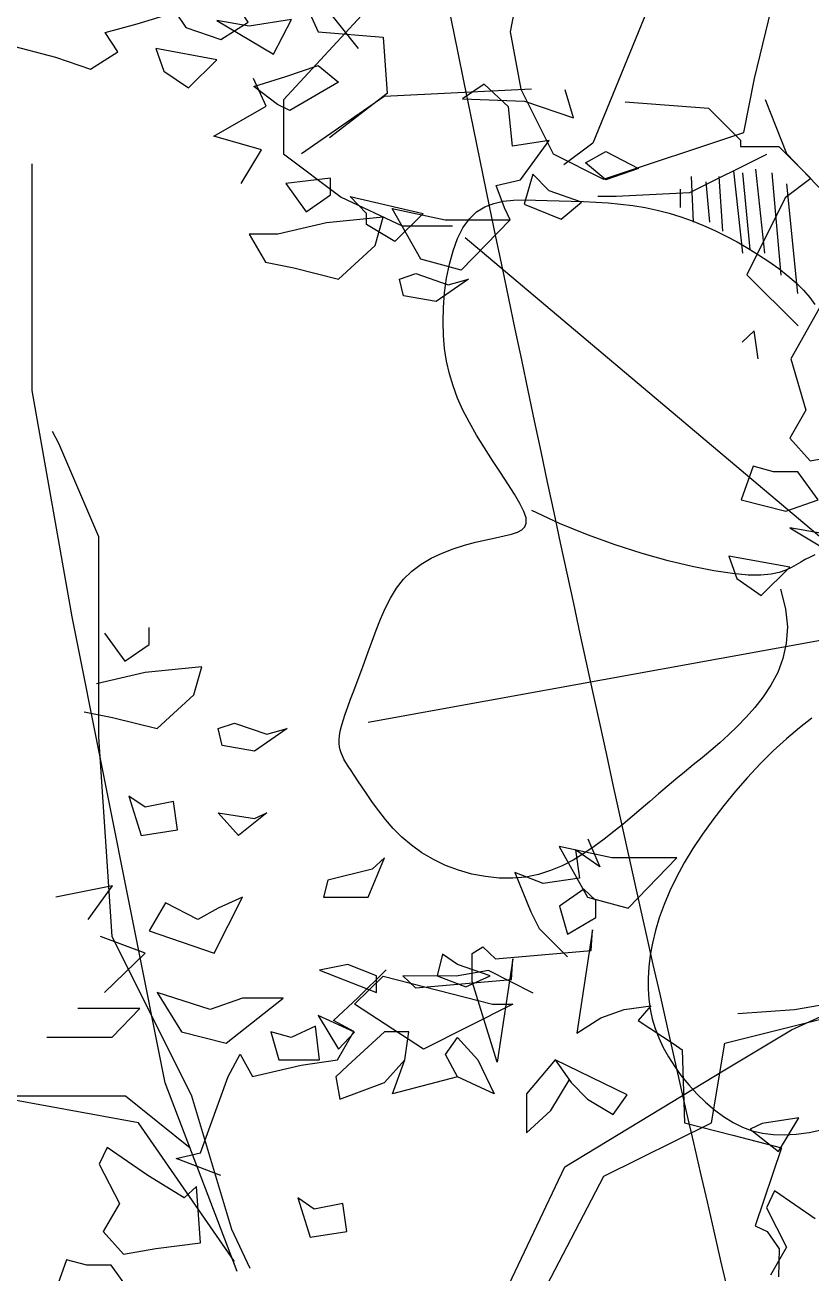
# Model space of a CAD drawing. Header units: metres. Extents: x 10 to 239, y 2 to 253.
# Drawn here: x 80.339 to 82.697, y 130.542 to 134.285 of the extents above; entities that cross this region are included whole.
import ezdxf

# ---------------------------------------------------------------- set-up
doc = ezdxf.new("R2010")
doc.units = ezdxf.units.M
doc.header["$MEASUREMENT"] = 0
doc.layers.add('1', color=7, linetype='Continuous')
doc.layers.add('cot200', color=9, linetype='Continuous')
doc.layers.add('barrera', color=7, linetype='Continuous', lineweight=0, true_color=0x9dbb63)
doc.layers.add('bloques ARBOLES', color=7, linetype='Continuous', true_color=0xb8d897)

# ---------------------------------------------------------------- blocks, each defined once
blk = doc.blocks.new('A$C6F4E7DED')
for p, q in [((1471, 1227.73), (1567.98, 991.18)), ((1613.61, 1182.13), (1633.58, 1079.53)), ((1439.63, 1042.48), (1416.81, 1136.53)), ((1744.82, 1099.48), (1813.27, 1025.38)), ((1633.58, 1079.53), (1625.02, 1033.93)), ((1448.18, 999.73), (1439.63, 1042.48)), ((1625.02, 1033.93), (1599.35, 982.63)), ((1616.47, 1033.93), (1733.41, 1028.23)), ((1413.96, 982.63), (1431.07, 1025.38)), ((1733.41, 1028.23), (1799.01, 982.63)), ((1813.27, 1025.38), (1813.27, 982.63)), ((1559.42, 962.68), (1448.18, 999.73)), ((1567.98, 991.18), (1590.8, 974.08)), ((1354.06, 919.93), (1413.96, 982.63)), ((1430.32, 982.18), (1491.3, 951.71)), ((1599.35, 982.63), (1559.42, 962.68)), ((1813.27, 982.63), (1767.64, 948.43)), ((1439.03, 970.57), (1431.77, 903.84)), ((1425.96, 967.67), (1418.71, 886.43)), ((1449.19, 967.67), (1443.39, 906.74)), ((1456.45, 969.12), (1449.19, 903.84)), ((1468.07, 964.77), (1465.17, 921.25)), ((1478.23, 960.42), (1475.33, 928.5)), ((1489.85, 964.77), (1488.4, 928.5)), ((1414.35, 958.96), (1405.64, 871.92)), ((1491.3, 951.71), (1549.37, 948.81)), ((1498.56, 954.61), (1498.56, 940.11)), ((1526.46, 940.07), (1516.92, 938.05)), ((1536.14, 941.66), (1526.46, 940.07)), ((1545.92, 942.86), (1536.14, 941.66)), ((1555.76, 943.74), (1545.92, 942.86)), ((1549.37, 948.81), (1563.89, 948.81)), ((1565.61, 944.37), (1555.76, 943.74)), ((1575.43, 944.82), (1565.61, 944.37)), ((1585.16, 945.14), (1575.43, 944.82)), ((1594.75, 945.4), (1585.16, 945.14)), ((1604.17, 945.67), (1594.75, 945.4)), ((1613.36, 945.97), (1604.17, 945.67)), ((1622.26, 946.12), (1613.36, 945.97)), ((1630.8, 945.9), (1622.26, 946.12)), ((1638.92, 945.07), (1630.8, 945.9)), ((1646.55, 943.42), (1638.92, 945.07)), ((1653.63, 940.72), (1646.55, 943.42)), ((1660.09, 936.74), (1653.63, 940.72)), ((1767.64, 948.43), (1719.15, 925.63)), ((1498.25, 932.73), (1489.1, 929.46)), ((1507.52, 935.59), (1498.25, 932.73)), ((1516.92, 938.05), (1507.52, 935.59)), ((1665.86, 931.27), (1660.09, 936.74)), ((1670.9, 924.15), (1665.86, 931.27)), ((1471.14, 921.83), (1462.3, 917.5)), ((1480.07, 925.83), (1471.14, 921.83)), ((1489.1, 929.46), (1480.07, 925.83)), ((1675.2, 915.58), (1670.9, 924.15)), ((1719.15, 925.63), (1679.22, 925.63)), ((1298.93, 603.85), (1669.06, 916.06)), ((1453.55, 912.85), (1444.9, 907.91)), ((1462.3, 917.5), (1453.55, 912.85)), ((1678.79, 905.85), (1675.2, 915.58)), ((1436.43, 902.71), (1428.26, 897.3)), ((1444.9, 907.91), (1436.43, 902.71)), ((1681.68, 895.24), (1678.79, 905.85)), ((1420.5, 891.74), (1413.28, 886.06)), ((1428.26, 897.3), (1420.5, 891.74)), ((1683.9, 884.03), (1681.68, 895.24)), ((1413.28, 886.06), (1406.68, 880.32)), ((1685.46, 872.5), (1683.9, 884.03)), ((1400.84, 874.56), (1395.87, 868.82)), ((1406.68, 880.32), (1400.84, 874.56)), ((1686.39, 860.94), (1685.46, 872.5)), ((1395.87, 868.82), (1391.83, 863.16)), ((1686.69, 849.61), (1686.39, 860.94)), ((1686.39, 838.75), (1686.69, 849.61)), ((1685.46, 828.32), (1686.39, 838.75)), ((1683.9, 818.23), (1685.46, 828.32)), ((1681.68, 808.39), (1683.9, 818.23)), ((1678.79, 798.69), (1681.68, 808.39)), ((1675.2, 789.05), (1678.79, 798.69)), ((1670.9, 779.37), (1675.2, 789.05)), ((1665.86, 769.56), (1670.9, 779.37)), ((1660.12, 759.57), (1665.86, 769.56)), ((1653.92, 749.55), (1660.12, 759.57)), ((1647.52, 739.67), (1653.92, 749.55)), ((1641.22, 730.13), (1647.52, 739.67)), ((1635.3, 721.12), (1641.22, 730.13)), ((1625.7, 705.42), (1630.03, 712.82)), ((1630.03, 712.82), (1635.3, 721.12)), ((1622.6, 699.11), (1625.7, 705.42)), ((1594.29, 689.67), (1616.19, 699.91)), ((1620.69, 690.01), (1620.93, 694.02)), ((1620.93, 694.02), (1622.6, 699.11)), ((1572.13, 680.56), (1594.29, 689.67)), ((1621.81, 686.9), (1620.69, 690.01)), ((1624.2, 684.5), (1621.81, 686.9)), ((1627.79, 682.63), (1624.2, 684.5)), ((1550.13, 672.58), (1572.13, 680.56)), ((1632.51, 681.1), (1627.79, 682.63)), ((1638.28, 679.72), (1632.51, 681.1)), ((1645.03, 678.3), (1638.28, 679.72)), ((1652.65, 676.67), (1645.03, 678.3)), ((1660.94, 674.74), (1652.65, 676.67)), ((1669.66, 672.4), (1660.94, 674.74)), ((1391.93, 664.8), (1395.67, 662.97)), ((1395.67, 662.97), (1399.41, 661.09)), ((1508.29, 660.05), (1528.71, 665.74)), ((1528.71, 665.74), (1550.13, 672.58)), ((1678.58, 669.59), (1669.66, 672.4)), ((1687.46, 666.22), (1678.58, 669.59)), ((1696.07, 662.2), (1687.46, 666.22)), ((1399.41, 661.09), (1403.08, 659.09)), ((1403.08, 659.09), (1406.67, 656.9)), ((1406.67, 656.9), (1410.46, 654.67)), ((1410.46, 654.67), (1414.8, 652.55)), ((1472.09, 652.11), (1489.27, 655.5)), ((1489.27, 655.5), (1508.29, 660.05)), ((1704.17, 657.45), (1696.07, 662.2)), ((1711.53, 651.88), (1704.17, 657.45)), ((1414.8, 652.55), (1420.05, 650.73)), ((1420.05, 650.73), (1426.56, 649.38)), ((1426.56, 649.38), (1434.68, 648.68)), ((1434.68, 648.68), (1444.76, 648.78)), ((1444.76, 648.78), (1457.16, 649.88)), ((1457.16, 649.88), (1472.09, 652.11)), ((1717.97, 645.45), (1711.53, 651.88)), ((1723.56, 638.27), (1717.97, 645.45)), ((1419.1, 637.47), (1415.1, 621.92)), ((1728.41, 630.49), (1723.56, 638.27)), ((1732.66, 622.26), (1728.41, 630.49)), ((1415.1, 621.92), (1413.68, 607.64)), ((1736.41, 613.73), (1732.66, 622.26)), ((1739.8, 605.05), (1736.41, 613.73)), ((1322.96, 608.66), (1745.98, 531.81)), ((1413.68, 607.64), (1414.48, 594.54)), ((1742.95, 596.37), (1739.8, 605.05)), ((1414.48, 594.54), (1417.15, 582.54)), ((1745.98, 587.84), (1742.95, 596.37)), ((1748.97, 579.59), (1745.98, 587.84)), ((1417.15, 582.54), (1421.34, 571.55)), ((1751.92, 571.68), (1748.97, 579.59)), ((1421.34, 571.55), (1426.71, 561.49)), ((1754.78, 564.14), (1751.92, 571.68)), ((1757.49, 557.02), (1754.78, 564.14)), ((1426.71, 561.49), (1432.89, 552.27)), ((1760.02, 550.35), (1757.49, 557.02)), ((1432.89, 552.27), (1439.53, 543.81)), ((1762.31, 544.16), (1760.02, 550.35)), ((1394.17, 535.41), (1404.1, 527.72)), ((1439.53, 543.81), (1446.34, 536.03)), ((1446.34, 536.03), (1453.25, 528.83)), ((1764.32, 538.5), (1762.31, 544.16)), ((1766.01, 533.41), (1764.32, 538.5)), ((1404.1, 527.72), (1414.38, 518.92)), ((1453.25, 528.83), (1460.21, 522.11)), ((1767.32, 528.89), (1766.01, 533.41)), ((1768.28, 524.9), (1767.32, 528.89)), ((1768.91, 521.36), (1768.28, 524.9)), ((1414.38, 518.92), (1424.8, 509.26)), ((1460.21, 522.11), (1467.22, 515.79)), ((1467.22, 515.79), (1474.25, 509.78)), ((1769.21, 518.2), (1768.91, 521.36)), ((1768.93, 512.69), (1769.21, 515.33)), ((1769.21, 515.33), (1769.21, 518.2)), ((1424.8, 509.26), (1435.13, 498.98)), ((1474.25, 509.78), (1481.27, 503.96)), ((1765.32, 502.86), (1766.59, 505.37)), ((1766.59, 505.37), (1767.61, 507.79)), ((1767.61, 507.79), (1768.39, 510.2)), ((1768.39, 510.2), (1768.93, 512.69)), ((1435.13, 498.98), (1445.18, 488.3)), ((1481.27, 503.96), (1488.27, 498.26)), ((1488.27, 498.26), (1495.21, 492.58)), ((1759.7, 493.83), (1761.9, 497.18)), ((1761.9, 497.18), (1763.76, 500.16)), ((1763.76, 500.16), (1765.32, 502.86)), ((1445.18, 488.3), (1454.87, 477.32)), ((1495.21, 492.58), (1502.09, 486.84)), ((1502.09, 486.84), (1508.93, 481.03)), ((1750.78, 480.57), (1754.17, 485.62)), ((1754.17, 485.62), (1757.13, 490)), ((1757.13, 490), (1759.7, 493.83)), ((1454.87, 477.32), (1464.12, 466.11)), ((1508.93, 481.03), (1515.77, 475.17)), ((1515.77, 475.17), (1522.65, 469.26)), ((1746.94, 474.82), (1750.78, 480.57)), ((1464.12, 466.11), (1472.88, 454.76)), ((1522.65, 469.26), (1529.61, 463.32)), ((1737.73, 461.79), (1742.61, 468.5)), ((1742.61, 468.5), (1746.94, 474.82)), ((1529.61, 463.32), (1536.67, 457.34)), ((1536.67, 457.34), (1543.89, 451.35)), ((1732.26, 454.86), (1737.73, 461.79)), ((1472.88, 454.76), (1481.07, 443.32)), ((1543.89, 451.35), (1551.29, 445.35)), ((1551.29, 445.35), (1558.92, 439.37)), ((1719.35, 441.06), (1726.15, 447.89)), ((1726.15, 447.89), (1732.26, 454.86)), ((1481.07, 443.32), (1488.64, 431.89)), ((1558.92, 439.37), (1566.8, 433.53)), ((1711.82, 434.55), (1719.35, 441.06)), ((1488.64, 431.89), (1495.51, 420.53)), ((1566.8, 433.53), (1574.97, 427.97)), ((1574.97, 427.97), (1583.44, 422.83)), ((1694.42, 423.18), (1703.51, 428.54)), ((1703.51, 428.54), (1711.82, 434.55)), ((1495.51, 420.53), (1501.62, 409.33)), ((1583.44, 422.83), (1592.25, 418.26)), ((1592.25, 418.26), (1601.43, 414.39)), ((1674.38, 414.72), (1684.65, 418.56)), ((1684.65, 418.56), (1694.42, 423.18)), ((1501.62, 409.33), (1506.92, 398.33)), ((1601.43, 414.39), (1611, 411.37)), ((1611, 411.37), (1620.99, 409.33)), ((1620.99, 409.33), (1631.41, 408.38)), ((1631.41, 408.38), (1642.11, 408.5)), ((1642.11, 408.5), (1652.95, 409.64)), ((1652.95, 409.64), (1663.76, 411.73)), ((1663.76, 411.73), (1674.38, 414.72)), ((1506.92, 398.33), (1511.44, 387.59)), ((1511.44, 387.59), (1515.2, 377.1)), ((1515.2, 377.1), (1518.25, 366.9)), ((1518.25, 366.9), (1520.62, 356.99)), ((1520.62, 356.99), (1522.35, 347.41)), ((1522.35, 347.41), (1523.48, 338.16)), ((1523.48, 338.16), (1524.05, 329.27)), ((1524.05, 329.27), (1524.09, 320.75)), ((1524.09, 320.75), (1523.58, 312.54)), ((1523.58, 312.54), (1522.51, 304.59)), ((1520.85, 296.85), (1518.59, 289.26)), ((1522.51, 304.59), (1520.85, 296.85)), ((1518.59, 289.26), (1515.72, 281.77)), ((1515.72, 281.77), (1512.2, 274.31)), ((1512.2, 274.31), (1508.03, 266.83)), ((1503.2, 259.31), (1497.77, 251.84)), ((1508.03, 266.83), (1503.2, 259.31)), ((1497.77, 251.84), (1491.81, 244.53)), ((1485.4, 237.51), (1478.61, 230.91)), ((1491.81, 244.53), (1485.4, 237.51)), ((1478.61, 230.91), (1471.53, 224.84)), ((1464.22, 219.43), (1456.76, 214.8)), ((1471.53, 224.84), (1464.22, 219.43)), ((1396.44, 206.91), (1385.45, 209.2)), ((1441.45, 208.18), (1433.42, 206.2)), ((1449.19, 211.04), (1441.45, 208.18)), ((1456.76, 214.8), (1449.19, 211.04)), ((1406.62, 205.46), (1396.44, 206.91)), ((1416.11, 204.85), (1406.62, 205.46)), ((1425.01, 205.09), (1416.11, 204.85)), ((1433.42, 206.2), (1425.01, 205.09))]:
    blk.add_line(p, q)
blk = doc.blocks.new('ARBOL22')
for points in [[(-0.4342, 2.1736), (-0.3629, 2.1548), (-0.3112, 2.137), (-0.2708, 2.1624), (-0.2896, 2.1911), (-0.2424, 2.2037), (-0.1859, 2.2209), (-0.1705, 2.1987), (-0.1189, 2.1808), (-0.0785, 2.2063), (-0.0973, 2.235), (-0.0501, 2.2475), (0.0064, 2.2647), (0.084, 2.1677)], [(0.0549, 2.242), (-0.0051, 2.2587), (0.0249, 2.1923), (0.1207, 2.184), (0.1267, 2.1012), (0.0417, 2.0356)], [(-0.089, 1.9683), (-0.059, 2.0179), (-0.1292, 2.038), (-0.052, 2.0826), (-0.0706, 2.1231)], [(0.3079, 1.915), (0.2359, 1.8405), (0.1761, 1.857), (0.1341, 1.9316), (0.212, 1.915), (0.3079, 1.915), (0.2995, 1.9326), (0.2876, 1.9657), (0.3235, 1.974), (0.3654, 2.032), (0.3115, 2.0237), (0.3056, 2.0817), (0.2697, 2.1148), (0.2378, 2.0931), (0.3294, 2.0899), (0.4014, 2.0651), (0.3894, 2.1066)], [(0.4776, 2.089), (0.6005, 2.0795), (0.6477, 2.0323), (0.6477, 2.0228), (0.7044, 2.0228), (0.7517, 1.9756), (0.7139, 1.9473), (0.6572, 1.8339), (0.7328, 1.7583)], [(-0.0949, 0.3639), (-0.2008, 0.6417), (-0.3384, 1.3293), (-0.3973, 1.6633), (-0.3973, 1.9973)], [(0.8453, 1.8594), (0.8394, 1.9008), (0.794, 1.8588), (0.764, 1.7842), (0.722, 1.7097), (0.7444, 1.6342), (0.7205, 1.5928), (0.7505, 1.5596), (0.7984, 1.568), (0.8643, 1.5762), (0.8582, 1.6591), (0.8402, 1.6424), (0.7864, 1.6755)], [(0.6741, 1.7097), (0.6681, 1.751), (0.6502, 1.7346)], [(0.2961, 0.2167), (0.4461, 0.5042), (0.6051, 0.5828), (0.6248, 0.7006), (0.782, 0.7399), (0.9196, 0.8578), (0.9393, 1.015), (1.0179, 1.2704), (1.0375, 1.624)], [(-0.0758, 0.3679), (-0.1025, 0.4256), (-0.1615, 0.6221), (-0.2794, 0.8578), (-0.299, 1.1525), (-0.299, 1.4472), (-0.358, 1.5847), (-0.3671, 1.6028)], [(0.2513, 0.2291), (0.3889, 0.5182), (0.6248, 0.6613), (0.7231, 0.7203), (0.9393, 0.8185), (0.9786, 0.956), (1.0565, 1.565)], [(-0.2248, 1.2886), (-0.2248, 1.3134)], [(-0.2907, 1.3052), (-0.2607, 1.2637)], [(-0.2607, 1.2637), (-0.2248, 1.2886)], [(-0.1469, 1.2555), (-0.2307, 1.2472)], [(-0.1589, 1.214), (-0.1469, 1.2555)], [(-0.2307, 1.2472), (-0.3025, 1.2306)], [(-0.2127, 1.1644), (-0.1589, 1.214)], [(-0.3206, 1.1892), (-0.2786, 1.1808)], [(-0.2786, 1.1808), (-0.2127, 1.1644)], [(-0.1641, 0.5456), (-0.2597, 0.6221), (-0.4563, 0.6221), (-0.5546, 0.7989), (-0.6332, 1.0346), (-0.6725, 1.1721)], [(-0.1228, 1.1644), (-0.0989, 1.1726)], [(-0.1169, 1.1395), (-0.1228, 1.1644)], [(-0.0989, 1.1726), (-0.051, 1.156)], [(-0.021, 1.1644), (-0.069, 1.1313)], [(-0.051, 1.156), (-0.021, 1.1644)], [(-0.069, 1.1313), (-0.1169, 1.1395)], [(-0.0985, 0.3784), (-0.2401, 0.5828), (-0.4563, 0.6221), (-0.6332, 0.8382), (-0.7511, 1.0543)], [(-0.2307, 1.0484), (-0.2547, 1.0649)], [(-0.2547, 1.0649), (-0.2366, 1.0069)], [(-0.1887, 1.0567), (-0.2307, 1.0484)], [(-0.1828, 1.0153), (-0.1887, 1.0567)], [(-0.1228, 1.04), (-0.069, 1.0318)], [(-0.093, 1.0069), (-0.1228, 1.04)], [(-0.051, 1.04), (-0.093, 1.0069)], [(-0.069, 1.0318), (-0.051, 1.04)], [(-0.2366, 1.0069), (-0.1828, 1.0153)], [(0.4226, 1.002), (0.4405, 0.9606), (0.4046, 0.9855), (0.4105, 0.944), (0.3567, 0.9358), (0.3148, 0.9522), (0.3387, 0.8942), (0.3507, 0.8695), (0.3926, 0.828)], [(-0.2786, 0.9325), (-0.3625, 0.9158)], [(-0.3145, 0.8827), (-0.2786, 0.9325)], [(-0.2007, 0.9076), (-0.2248, 0.8661)], [(-0.1528, 0.8827), (-0.2007, 0.9076)], [(-0.1289, 0.833), (-0.0869, 0.9158)], [(-0.0869, 0.9158), (-0.1228, 0.8994)], [(-0.1228, 0.8994), (-0.1528, 0.8827)], [(-0.2248, 0.8661), (-0.1289, 0.833)], [(0.342, 0.7744), (0.2761, 0.8075), (0.2282, 0.7991), (0.1499, 0.7996), (0.1685, 0.7819), (0.31, 0.7942), (0.3118, 0.8249), (0.2887, 0.6723), (0.2518, 0.7912), (0.2518, 0.8325), (0.2676, 0.8423), (0.2862, 0.8247), (0.4277, 0.837), (0.4295, 0.8677), (0.4065, 0.715), (0.4418, 0.7378), (0.4764, 0.7502), (0.5156, 0.7557), (0.4971, 0.7337), (0.5501, 0.6992), (0.5619, 0.6906), (0.5653, 0.5828), (0.6367, 0.5646), (0.7083, 0.5463), (0.6695, 0.4312), (0.6874, 0.4226), (0.7047, 0.3973), (0.7037, 0.3559)], [(-0.2307, 0.833), (-0.2966, 0.8578)], [(-0.2907, 0.775), (-0.2307, 0.833)], [(0.6437, 0.744), (0.7276, 0.7501), (0.7755, 0.7585), (0.8414, 0.7254), (0.8714, 0.7585), (0.9252, 0.7668), (0.9313, 0.8081), (0.8475, 0.8165)], [(-0.1188, 0.5053), (-0.1846, 0.5302), (-0.1487, 0.5386), (-0.1082, 0.6513), (-0.0903, 0.6844), (-0.0723, 0.6513), (-0.0005, 0.6679), (0.0535, 0.6761), (0.0774, 0.7175), (0.0474, 0.7341), (0.0833, 0.7672), (0.1253, 0.8087)], [(-0.1348, 0.7501), (-0.2127, 0.775)], [(-0.2127, 0.775), (-0.1768, 0.717)], [(-0.0869, 0.7668), (-0.1348, 0.7501)], [(-0.111, 0.7006), (-0.0271, 0.7668)], [(-0.0271, 0.7668), (-0.0869, 0.7668)], [(-0.2386, 0.7516), (-0.33, 0.7516)], [(-0.2791, 0.7094), (-0.2386, 0.7516)], [(0.0208, 0.7254), (-0.0151, 0.7088)], [(0.0269, 0.6757), (0.0208, 0.7254)], [(-0.3756, 0.7094), (-0.2791, 0.7094)], [(-0.1768, 0.717), (-0.111, 0.7006)], [(-0.0451, 0.717), (-0.0331, 0.6757)], [(-0.0151, 0.7088), (-0.0451, 0.717)], [(0.2305, 0.6508), (0.2125, 0.6839), (0.2305, 0.7088), (0.2605, 0.6757), (0.2843, 0.6259), (0.2305, 0.6508), (0.1346, 0.6259), (0.1526, 0.6757), (0.1587, 0.717), (0.1226, 0.717), (0.0687, 0.6674), (0.0508, 0.6508), (0.0567, 0.6177), (0.1226, 0.6426), (0.1526, 0.6757)], [(-0.0331, 0.6757), (0.0269, 0.6757)], [(0.3743, 0.6757), (0.3982, 0.6426), (0.4222, 0.6177), (0.4599, 0.5953), (0.4807, 0.6241), (0.3743, 0.6757), (0.3323, 0.6259), (0.3323, 0.568), (0.3682, 0.6011), (0.3952, 0.6457)], [(0.7339, 0.5903), (0.6799, 0.5819)], [(0.7039, 0.5406), (0.7339, 0.5903)], [(0.6799, 0.5819), (0.6619, 0.5737)], [(0.6619, 0.5737), (0.7039, 0.5406)], [(0.6978, 0.4826), (0.686, 0.4578)], [(0.7578, 0.4411), (0.6978, 0.4826)], [(0.686, 0.4578), (0.7158, 0.3998)], [(0.7158, 0.3998), (0.6919, 0.3584)]]:
    blk.add_lwpolyline(points)
for points in [[(-0.0147, 2.2102), (-0.0769, 2.2007), (-0.1248, 2.2089), (-0.041, 2.1592)], [(-0.1668, 2.1096), (-0.1248, 2.1509), (-0.2146, 2.1676), (-0.2028, 2.1343)], [(-0.017, 2.0763), (-0.0351, 2.0847), (-0.0702, 2.1116), (-0.0231, 2.1261), (0.0249, 2.1427), (0.0549, 2.1178)], [(0.4494, 1.974), (0.4194, 1.9988), (0.4494, 2.0155), (0.4973, 1.9906)], [(0.0068, 1.9268), (0.0427, 1.9517), (0.0427, 1.9765), (-0.0231, 1.9683)], [(0.4133, 1.9409), (0.3654, 1.9575), (0.3415, 1.9824), (0.3286, 1.9377), (0.3835, 1.916)], [(0.072, 1.9491), (0.1797, 1.9244), (0.1379, 1.8829), (0.0959, 1.9078), (0.0959, 1.9244)], [(0.1206, 1.9186), (0.0368, 1.9103), (-0.035, 1.8937), (-0.077, 1.8937), (-0.0531, 1.8523), (-0.0111, 1.8439), (0.0548, 1.8275), (0.1086, 1.877)], [(0.1447, 1.8275), (0.1686, 1.8357), (0.2165, 1.8191), (0.2465, 1.8275), (0.1986, 1.7944), (0.1506, 1.8026)], [(0.6666, 1.5513), (0.6487, 1.5016), (0.7146, 1.4851), (0.7625, 1.5016), (0.7325, 1.5431), (0.6966, 1.5431)], [(0.7205, 1.4603), (0.8043, 1.4105), (0.8307, 1.4616), (0.7684, 1.452)], [(0.6785, 1.3609), (0.7205, 1.4023), (0.6307, 1.4189), (0.6426, 1.3856)], [(0.4222, 0.9158), (0.482, 0.8994), (0.554, 0.9738), (0.4581, 0.9738), (0.3802, 0.9904)], [(0.1046, 0.9573), (0.0388, 0.9407), (0.0328, 0.9158), (0.0987, 0.9158), (0.1226, 0.9738)], [(0.4166, 0.9275), (0.3807, 0.9026), (0.3926, 0.8611), (0.4346, 0.886), (0.4346, 0.9109)], [(0.2005, 0.7999), (0.2425, 0.7834), (0.2784, 0.7999), (0.2305, 0.8165), (0.2082, 0.8318)], [(0.0687, 0.8165), (0.0269, 0.8081), (0.1107, 0.775), (0.1107, 0.7999)], [(0.2822, 0.7578), (0.312, 0.7578), (0.1802, 0.6916), (0.0785, 0.7578), (0.1205, 0.7991)], [(0.0785, 0.7165), (0.0246, 0.7412), (0.0546, 0.6916)], [(-0.2686, 0.464), (-0.2925, 0.4226), (-0.2626, 0.3893), (-0.2146, 0.3977), (-0.1487, 0.406), (-0.1548, 0.4888), (-0.1728, 0.4722), (-0.2266, 0.5053), (-0.2866, 0.5468), (-0.2985, 0.5219)], [(0.0609, 0.464), (0.0189, 0.4557), (-0.0051, 0.4722), (0.013, 0.4142), (0.0669, 0.4226)], [(-0.3464, 0.3811), (-0.3643, 0.3314), (-0.2985, 0.3149), (-0.2505, 0.3314), (-0.2805, 0.3729), (-0.3164, 0.3729)]]:
    blk.add_lwpolyline(points, close=True)
blk = doc.blocks.new('asddsd')
at = {"layer": 'bloques ARBOLES'}
for name, p, xscale, yscale, zscale in [('A$C6F4E7DED', (69.5842, 46.3755, 1.2423), -0.00378276582045174, 0.00378276582045174, 0.00378276582045174), ('ARBOL22', (62.7788, 46.0015), 2.033276188942182, 2.033276188942182, 2.033276188942182)]:
    blk.add_blockref(name, p, dxfattribs=dict(at, xscale=xscale, yscale=yscale, zscale=zscale))

msp = doc.modelspace()

# ---------------------------------------------------------------- linework, layer by layer
at = {"layer": 'barrera'}
for points, knots in [([(75.73942, 138.0295), (75.90592, 132.24856), (75.56894, 125.59934), (78.41125, 118.95323), (87.62299, 118.78101), (90.20739, 116.57328), (88.83191, 114.43831)], [0, 0, 0, 0, 0.8755826, 1.8755826, 2.8755826, 3.8755826, 3.8755826, 3.8755826, 3.8755826]), ([(90.10427, 117.22722), (90.10054, 117.23431), (90.09678, 117.24137), (89.93855, 117.5353), (89.73541, 117.78368), (89.27878, 118.20756), (89.02506, 118.38479), (88.48436, 118.69224), (88.19676, 118.8226), (87.20305, 119.19889), (86.43212, 119.37331), (84.84876, 119.66158), (84.03139, 119.77894), (82.45549, 120.06365), (81.69779, 120.23168), (80.66832, 120.58795), (80.33, 120.73415), (79.68813, 121.09274), (79.38702, 121.31764), (78.8384, 121.84466), (78.59273, 122.14611), (77.90446, 123.21403), (77.55097, 124.12748), (77.19274, 125.72824), (77.10216, 126.28864), (76.96957, 127.47861), (76.9266, 128.11351), (76.82933, 130.39042), (76.8268, 132.31045), (76.7317, 135.83918), (76.69679, 136.88129), (76.64589, 138.0295)], [5.0005813, 5.0005813, 5.0005813, 5.0005813, 5.0039387, 5.0039387, 5.1407367, 5.1407367, 5.2775346, 5.2775346, 5.4143326, 5.4143326, 5.7278842, 5.7278842, 6.0414357, 6.0414357, 6.3549873, 6.3549873, 6.5302849, 6.5302849, 6.7323037, 6.7323037, 6.9343224, 6.9343224, 7.3625573, 7.3625573, 7.5707002, 7.5707002, 7.7788431, 7.7788431, 8.242433, 8.242433, 8.4137974, 8.4137974, 8.4137974, 8.4137974])]:
    msp.add_open_spline(points, degree=3, knots=knots, dxfattribs=at)
at = {"layer": 'cot200'}
for points, knots in [([(78.61761, 138.0295), (78.16799, 134.62193), (78.27848, 130.77534), (78.95391, 126.48592), (79.65417, 122.03885), (80.96166, 117.11582), (82.63703, 112.2085)], [-0.20803782, -0.20803782, -0.20803782, -0.20803782, 0.12481492, 0.12481492, 0.12481492, 0.46990064, 0.46990064, 0.46990064, 0.46990064]), ([(87.98086, 113.69445), (86.27881, 117.39115), (84.76892, 121.61662), (83.45269, 126.48592), (82.50314, 129.99874), (81.65438, 133.84665), (80.90637, 138.0295)], [0.69851692, 0.69851692, 0.69851692, 0.69851692, 0.82848172, 0.82848172, 0.82848172, 0.92224151, 0.92224151, 0.92224151, 0.92224151])]:
    msp.add_open_spline(points, degree=3, knots=knots, dxfattribs=at)

# ---------------------------------------------------------------- block references
at = {"layer": '1', "lineweight": 0}
msp.add_blockref('asddsd', (18.38943, 83.80593), dxfattribs=at)

doc.saveas('drawing.dxf')
